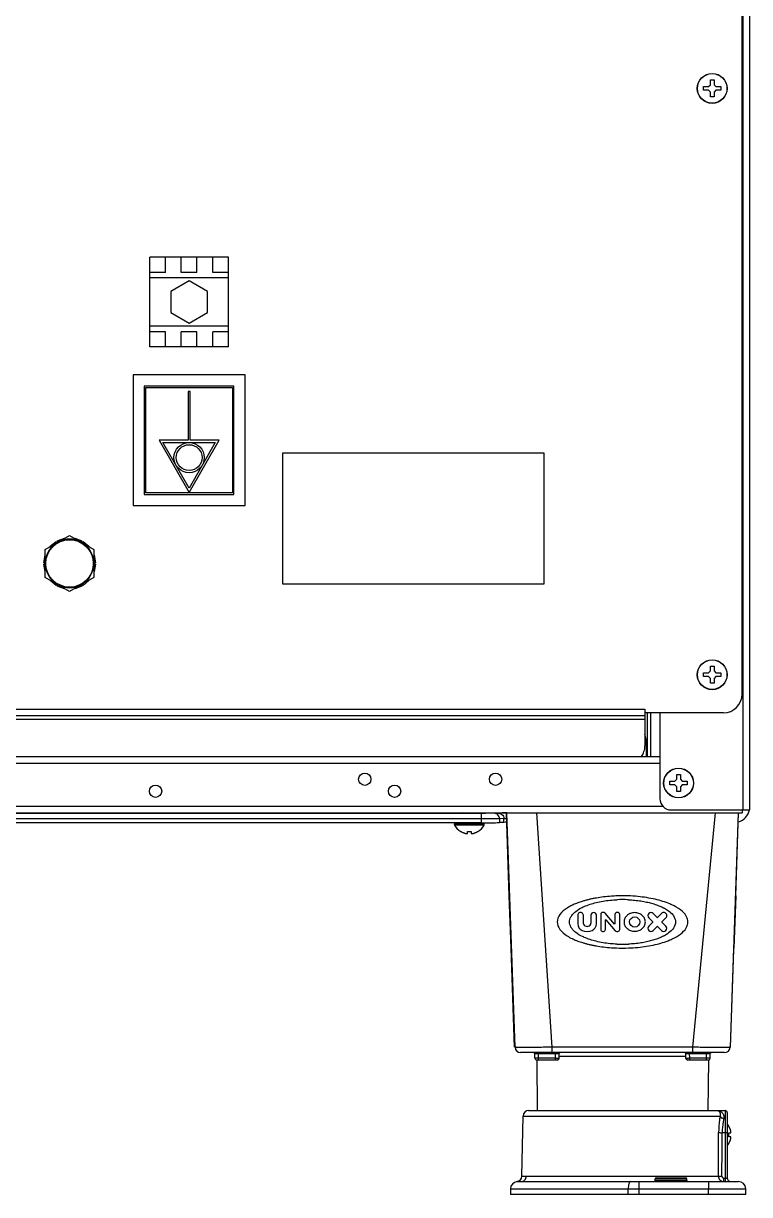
# Model space of a CAD drawing. Header units: millimetres. Extents: x -1319 to 3519, y -1539 to 2345.
# Drawn here: x 3286.6 to 3480.9, y -262.3 to 51.3 of the extents above; entities that cross this region are included whole.
import ezdxf

# ---------------------------------------------------------------- set-up
doc = ezdxf.new("R2010")
doc.units = ezdxf.units.MM
doc.header["$LTSCALE"] = 65.395
doc.layers.get('0').update_dxf_attribs({"linetype": 'CONTINUOUS'})

msp = doc.modelspace()

# ---------------------------------------------------------------- linework, layer by layer
at = {"linetype": 'Continuous'}
for p, q in [((3479.13, 960.17), (3479.13, -159.33)), ((3480.93, 950.91), (3480.93, -159.33)), ((3478.93, -128.33), (3478.93, 61.17)), ((3469.93, 34.37), (3470.43, 34.87)), ((3470.43, 36.17), (3471.43, 36.17)), ((3470.43, 34.87), (3470.43, 36.17)), ((3471.43, 36.17), (3471.43, 34.87)), ((3471.43, 34.87), (3471.93, 34.37)), ((3468.63, 34.37), (3469.93, 34.37)), ((3468.63, 33.37), (3468.63, 34.37)), ((3469.93, 33.37), (3468.63, 33.37)), ((3470.43, 32.87), (3469.93, 33.37)), ((3470.43, 31.57), (3470.43, 32.87)), ((3471.43, 31.57), (3470.43, 31.57)), ((3471.93, 33.37), (3471.43, 32.87)), ((3471.43, 32.87), (3471.43, 31.57)), ((3471.93, 34.37), (3473.23, 34.37)), ((3473.23, 33.37), (3471.93, 33.37)), ((3473.23, 34.37), (3473.23, 33.37)), ((3341.43, -11.33), (3320.43, -11.33)), ((3320.43, -35.33), (3320.43, -11.33)), ((3324.63, -15.38), (3324.63, -11.33)), ((3328.83, -15.38), (3328.83, -11.33)), ((3333.03, -15.38), (3333.03, -11.33)), ((3337.23, -15.38), (3337.23, -11.33)), ((3341.43, -35.33), (3341.43, -11.33)), ((3324.63, -15.38), (3320.43, -15.38)), ((3333.03, -15.38), (3328.83, -15.38)), ((3341.43, -15.38), (3337.23, -15.38)), ((3341.43, -16.83), (3320.43, -16.83)), ((3330.93, -17.68), (3326.03, -20.51)), ((3335.82, -20.51), (3330.93, -17.68)), ((3326.03, -20.51), (3326.03, -26.16)), ((3335.82, -26.16), (3335.82, -20.51)), ((3326.03, -26.16), (3330.93, -28.98)), ((3330.93, -28.98), (3335.82, -26.16)), ((3341.43, -29.83), (3320.43, -29.83)), ((3324.63, -31.28), (3320.43, -31.28)), ((3324.63, -35.33), (3324.63, -31.28)), ((3333.03, -31.28), (3328.83, -31.28)), ((3328.83, -35.33), (3328.83, -31.28)), ((3333.03, -35.33), (3333.03, -31.28)), ((3341.43, -31.28), (3337.23, -31.28)), ((3337.23, -35.33), (3337.23, -31.28)), ((3341.43, -35.33), (3320.43, -35.33)), ((3345.93, -42.83), (3315.93, -42.83)), ((3315.93, -42.83), (3315.93, -77.83)), ((3345.93, -77.83), (3345.93, -42.83)), ((3342.93, -45.83), (3318.93, -45.83)), ((3318.93, -45.83), (3318.93, -74.83)), ((3319.33, -46.23), (3342.53, -46.23)), ((3319.33, -74.43), (3319.33, -46.23)), ((3342.53, -46.23), (3342.53, -74.43)), ((3342.93, -74.83), (3342.93, -45.83)), ((3331.23, -47.33), (3330.63, -47.33)), ((3330.63, -47.33), (3330.63, -60.33)), ((3331.23, -60.33), (3331.23, -47.33)), ((3330.63, -60.33), (3322.88, -60.33)), ((3322.88, -60.33), (3330.93, -74.33)), ((3323.91, -60.93), (3337.94, -60.93)), ((3330.93, -73.13), (3323.91, -60.93)), ((3330.93, -74.33), (3338.98, -60.33)), ((3337.94, -60.93), (3330.93, -73.13)), ((3338.98, -60.33), (3331.23, -60.33)), ((3425.93, -63.83), (3355.93, -63.83)), ((3355.93, -63.83), (3355.93, -98.83)), ((3425.93, -98.83), (3425.93, -63.83)), ((3318.93, -74.83), (3342.93, -74.83)), ((3342.53, -74.43), (3319.33, -74.43)), ((3315.93, -77.83), (3345.93, -77.83)), ((3292.43, -89.58), (3298.93, -85.83)), ((3293.74, -88.74), (3295.31, -87.42)), ((3295.54, -87.77), (3295.53, -87.75)), ((3295.54, -87.78), (3295.54, -87.77)), ((3295.62, -87.24), (3297.55, -86.54)), ((3295.81, -87.63), (3295.81, -87.62)), ((3298.93, -85.83), (3305.43, -89.58)), ((3300.31, -86.54), (3302.23, -87.24)), ((3302.04, -87.63), (3302.05, -87.62)), ((3302.31, -87.77), (3302.33, -87.75)), ((3302.31, -87.78), (3302.31, -87.77)), ((3302.55, -87.42), (3304.12, -88.74)), ((3292.43, -97.08), (3292.43, -89.58)), ((3305.43, -89.58), (3305.43, -97.08)), ((3292, -93.15), (3292.36, -91.13)), ((3292.36, -95.53), (3292, -93.51)), ((3305.5, -91.13), (3305.85, -93.15)), ((3305.85, -93.51), (3305.5, -95.53)), ((3298.93, -100.84), (3292.43, -97.08)), ((3305.43, -97.08), (3298.93, -100.84)), ((3295.31, -99.24), (3293.74, -97.92)), ((3295.54, -98.89), (3295.53, -98.91)), ((3295.54, -98.88), (3295.54, -98.89)), ((3297.55, -100.12), (3295.62, -99.42)), ((3295.81, -99.04), (3295.81, -99.04)), ((3302.23, -99.42), (3300.31, -100.12)), ((3302.04, -99.04), (3302.05, -99.04)), ((3302.31, -98.88), (3302.31, -98.89)), ((3302.31, -98.89), (3302.33, -98.91)), ((3304.12, -97.92), (3302.55, -99.24)), ((3355.93, -98.83), (3425.93, -98.83)), ((3469.93, -122.63), (3470.43, -122.13)), ((3470.43, -120.83), (3471.43, -120.83)), ((3470.43, -122.13), (3470.43, -120.83)), ((3471.43, -120.83), (3471.43, -122.13)), ((3471.43, -122.13), (3471.93, -122.63)), ((3468.63, -122.63), (3469.93, -122.63)), ((3468.63, -123.63), (3468.63, -122.63)), ((3469.93, -123.63), (3468.63, -123.63)), ((3470.43, -124.13), (3469.93, -123.63)), ((3470.43, -125.43), (3470.43, -124.13)), ((3471.43, -125.43), (3470.43, -125.43)), ((3471.93, -123.63), (3471.43, -124.13)), ((3471.43, -124.13), (3471.43, -125.43)), ((3471.93, -122.63), (3473.23, -122.63)), ((3473.23, -123.63), (3471.93, -123.63)), ((3473.23, -122.63), (3473.23, -123.63)), ((2648.93, -132.33), (3452.93, -132.33)), ((3452.93, -134.13), (2648.93, -134.13)), ((3452.93, -132.33), (3452.93, -142.13)), ((3473.93, -133.33), (3452.93, -133.33)), ((3453.6, -145.13), (3453.6, -133.33)), ((3454.46, -145.13), (3454.46, -133.33)), ((3456.93, -133.33), (3456.93, -156.33)), ((3452.93, -135.13), (2648.93, -135.13)), ((3453.38, -140.8), (3452.93, -139.12)), ((3452.93, -140.8), (3453.38, -140.8)), ((3453.38, -145.13), (3453.38, -140.8)), ((3456.93, -145.13), (2644.93, -145.13)), ((3456.93, -146.93), (2644.93, -146.93)), ((3461.43, -149.83), (3462.43, -149.83)), ((3461.43, -151.13), (3461.43, -149.83)), ((3462.43, -149.83), (3462.43, -151.13)), ((3459.63, -151.63), (3460.93, -151.63)), ((3459.63, -152.63), (3459.63, -151.63)), ((3460.93, -152.63), (3459.63, -152.63)), ((3460.93, -151.63), (3461.43, -151.13)), ((3461.43, -153.13), (3460.93, -152.63)), ((3461.43, -154.43), (3461.43, -153.13)), ((3462.43, -151.13), (3462.93, -151.63)), ((3462.93, -152.63), (3462.43, -153.13)), ((3462.43, -153.13), (3462.43, -154.43)), ((3462.93, -151.63), (3464.23, -151.63)), ((3464.23, -152.63), (3462.93, -152.63)), ((3464.23, -151.63), (3464.23, -152.63)), ((3462.43, -154.43), (3461.43, -154.43)), ((2644.16, -158.33), (3457.69, -158.33)), ((3459.93, -159.33), (3480.93, -159.33)), ((3478.93, -159.33), (3478.93, -160.13)), ((2622.93, -160.13), (3478.93, -160.13)), ((3409.09, -162.76), (3092.3, -162.76)), ((3409.09, -161.75), (3092.78, -161.75)), ((3409.09, -160.25), (3092.93, -160.25)), ((3409.93, -163.03), (3401.93, -163.03)), ((3401.93, -163.23), (3401.93, -163.03)), ((3404.15, -160.22), (3404, -160.13)), ((3407.71, -160.22), (3407.85, -160.13)), ((3409.09, -160.25), (3409.09, -162.76)), ((3409.93, -163.23), (3409.93, -163.03)), ((3413.53, -160.17), (3412.53, -160.22)), ((3415.2, -161.66), (3414.01, -161.72)), ((3414.01, -161.72), (3414.01, -162.73)), ((3415.2, -162.67), (3414.01, -162.73)), ((3415.2, -161.66), (3416.01, -161.66)), ((3415.2, -162.67), (3415.2, -161.66)), ((3415.93, -160.15), (3415.82, -160.15)), ((3416.63, -182.33), (3415.86, -160.13)), ((3418.15, -222.88), (3415.96, -160.13)), ((3428.11, -222.89), (3423.98, -160.13)), ((3465.78, -222.89), (3471.84, -160.13)), ((3477.9, -160.13), (3475.71, -222.88)), ((3477.22, -182.33), (3478, -160.13)), ((3409.93, -163.23), (3401.93, -163.23)), ((3409.87, -163.43), (3401.98, -163.43)), ((3403.63, -165.11), (3403.63, -165.08)), ((3405.43, -165.63), (3405.43, -165.08)), ((3406.43, -165.08), (3406.43, -165.63)), ((3408.23, -165.08), (3408.23, -165.11)), ((3416.73, -182.33), (3416.63, -182.33)), ((3417.12, -196.33), (3416.63, -182.33)), ((3477.22, -182.33), (3476.74, -196.33)), ((3477.22, -182.33), (3477.12, -182.33)), ((3434.96, -187.53), (3434.96, -189.84)), ((3436.44, -189.66), (3436.44, -187.53)), ((3438.47, -187.53), (3438.47, -189.66)), ((3439.95, -189.84), (3439.95, -187.53)), ((3441.09, -187.3), (3441.09, -191.36)), ((3441.89, -186.79), (3441.6, -186.79)), ((3444.82, -189.9), (3442.27, -186.97)), ((3444.9, -187.3), (3444.9, -189.87)), ((3445.66, -186.79), (3445.4, -186.79)), ((3446.17, -191.36), (3446.17, -187.3)), ((3456.2, -188.1), (3455.14, -187.04)), ((3457.33, -187.04), (3456.26, -188.1)), ((3416.98, -189.33), (3416.88, -189.33)), ((3442.36, -191.36), (3442.36, -188.79)), ((3442.43, -188.76), (3444.98, -191.69)), ((3453.94, -188.24), (3455.01, -189.3)), ((3455.01, -189.36), (3453.94, -190.42)), ((3455.14, -191.62), (3456.2, -190.56)), ((3456.26, -190.56), (3457.33, -191.62)), ((3457.46, -189.3), (3458.52, -188.24)), ((3458.52, -190.42), (3457.46, -189.36)), ((3476.88, -189.33), (3476.98, -189.33)), ((3441.6, -191.87), (3441.85, -191.87)), ((3445.37, -191.87), (3445.66, -191.87)), ((3417.12, -196.33), (3417.22, -196.33)), ((3418.05, -222.89), (3417.12, -196.33)), ((3475.81, -222.89), (3476.74, -196.33)), ((3476.64, -196.33), (3476.74, -196.33)), ((3474.21, -224.33), (3419.65, -224.33)), ((3423.45, -225.84), (3423.43, -224.58)), ((3424.43, -224.58), (3424.43, -224.33)), ((3424.43, -224.58), (3429, -224.58)), ((3424.45, -225.84), (3424.43, -224.58)), ((3428.11, -224.33), (3428.11, -222.88)), ((3465.78, -222.89), (3428.11, -222.89)), ((3428.95, -225.84), (3429, -224.58)), ((3429, -224.58), (3429, -224.33)), ((3429.95, -225.85), (3430, -224.57)), ((3463.88, -225.32), (3429.97, -225.32)), ((3463.91, -225.85), (3463.85, -224.57)), ((3464.85, -224.58), (3464.85, -224.33)), ((3464.85, -224.58), (3469.42, -224.58)), ((3464.91, -225.84), (3464.85, -224.58)), ((3465.78, -224.33), (3465.78, -222.88)), ((3469.4, -225.84), (3469.42, -224.58)), ((3469.42, -224.58), (3469.42, -224.33)), ((3470.4, -225.84), (3470.42, -224.58)), ((3429.45, -226.33), (3423.95, -226.33)), ((3423.95, -226.33), (3424.06, -239.83)), ((3423.95, -226.33), (3424.06, -239.83)), ((3428.95, -225.84), (3424.45, -225.84)), ((3424.45, -226.33), (3424.45, -225.84)), ((3428.95, -226.33), (3428.95, -225.84)), ((3469.9, -226.33), (3464.41, -226.33)), ((3469.4, -225.84), (3464.91, -225.84)), ((3464.91, -226.33), (3464.91, -225.84)), ((3469.4, -226.33), (3469.4, -225.84)), ((3469.91, -226.33), (3469.79, -239.83)), ((3420.01, -257.38), (3420.29, -241.3)), ((3420.29, -241.3), (3473.02, -241.3)), ((3421.79, -239.83), (3474.43, -239.83)), ((3474.43, -239.83), (3474.43, -258.83)), ((3474.93, -240.33), (3474.93, -257.83)), ((3475.37, -244.03), (3475.41, -244.03)), ((3474.43, -245.76), (3473.61, -245.76)), ((3475.37, -245.83), (3475.92, -245.83)), ((3475.92, -246.83), (3475.37, -246.83)), ((3475.41, -248.63), (3475.37, -248.63)), ((3419.77, -258.83), (3477.9, -258.83)), ((3421.2, -257.36), (3472.57, -257.36)), ((3451.27, -258.83), (3451.27, -262.33)), ((3455.68, -258.13), (3464.18, -258.13)), ((3455.68, -258.53), (3455.68, -258.13)), ((3455.68, -258.53), (3464.18, -258.53)), ((3455.98, -257.83), (3463.88, -257.83)), ((3464.18, -258.53), (3464.18, -258.13)), ((3469.9, -258.83), (3469.9, -260.83)), ((3474.03, -257.92), (3474.43, -257.92)), ((3474.03, -258.83), (3474.03, -257.92)), ((3416.93, -260.83), (3469.9, -260.83)), ((3416.93, -260.83), (3416.93, -262.33)), ((3479.93, -262.33), (3416.93, -262.33)), ((3448.46, -262.33), (3448.46, -260.83)), ((3469.9, -260.83), (3479.9, -260.8)), ((3469.93, -262.33), (3469.9, -260.83)), ((3479.93, -262.33), (3479.9, -260.8))]:
    msp.add_line(p, q, dxfattribs=at)
for points in [[(3430, -224.57), (3430.01, -224.51), (3430.06, -224.42), (3430.15, -224.35), (3430.25, -224.33)], [(3463.6, -224.33), (3463.71, -224.35), (3463.79, -224.42), (3463.84, -224.51), (3463.85, -224.57)]]:
    msp.add_lwpolyline(points, dxfattribs=at)
for centre, radius in [((3470.93, 33.87), 4), ((3470.93, 33.87), 3.95), ((3330.93, -64.99), 4.05), ((3330.93, -64.99), 3.45), ((3298.93, -93.33), 6.35), ((3470.93, -123.13), 4), ((3470.93, -123.13), 3.95), ((3377.93, -151.13), 1.65), ((3412.93, -151.13), 1.65), ((3461.93, -152.13), 4), ((3461.93, -152.13), 3.95), ((3321.93, -154.33), 1.65), ((3385.93, -154.33), 1.65), ((3450.18, -189.33), 1.37)]:
    msp.add_circle(centre, radius, dxfattribs=at)
for centre, radius, start, end in [((3298.93, -93.33), 6.51, 62.3676, 117.6324), ((3309.49, -83.79), 12.26, 192.9691, 193.3029), ((3289.42, -84.05), 11.17, 346.713, 347.0794), ((3296.84, -85.64), 3.75, 343.5596, 345.0924), ((3298.93, -93.33), 6.51, 122.3676, 177.6324), ((3286.13, -96.92), 11.17, 46.713, 47.0794), ((3291.22, -91.29), 3.75, 43.5596, 45.0924), ((3298.93, -93.33), 6.51, 2.3676, 57.6324), ((3312.47, -97.71), 12.26, 132.9691, 133.3029), ((3295.95, -79.41), 12.26, 252.9691, 253.3029), ((3298.93, -93.33), 6.51, 182.3676, 237.6324), ((3298.93, -93.33), 6.51, 302.3676, 357.6324), ((3302.22, -80.46), 11.17, 286.713, 287.0794), ((3304.55, -87.68), 3.75, 283.5596, 285.0924), ((3293.31, -98.98), 3.75, 103.5596, 105.0924), ((3295.64, -106.2), 11.17, 106.713, 107.0794), ((3301.91, -107.25), 12.26, 72.9691, 73.3029), ((3285.38, -88.95), 12.26, 312.9691, 313.3029), ((3298.93, -93.33), 6.51, 242.3676, 297.6324), ((3301.01, -101.02), 3.75, 163.5596, 165.0924), ((3308.43, -102.62), 11.17, 166.713, 167.0794), ((3288.36, -102.87), 12.26, 12.9691, 13.3029), ((3306.63, -95.37), 3.75, 223.5596, 225.0924), ((3311.72, -89.74), 11.17, 226.713, 227.0794), ((3473.93, -128.33), 5, 270, 360), ((3447.93, -142.13), 5, 323.0914, 360), ((3459.93, -156.33), 3, 180, 270), ((3402.33, -163.03), 0.4, 137.3833, 180), ((3409.53, -163.03), 0.4, 0, 42.8119), ((3418.4, -466.41), 306.28, 90.4836, 90.9111), ((3402.33, -163.23), 0.4, 180, 210.3012), ((3406.13, -161.01), 4.8, 210.3012, 238.6273), ((3406.13, -161.01), 4.8, 210.3012, 238.6273), ((3406.11, -161.02), 4.75, 238.4659, 241.0313), ((3406.11, -161.03), 4.75, 241.0316, 241.9926), ((3406.11, -161.03), 4.75, 241.9926, 243.3187), ((3406.11, -161.03), 4.74, 243.3188, 244.4598), ((3406.11, -161.04), 4.74, 244.4598, 245.4278), ((3406.11, -161.04), 4.73, 245.4278, 246.6825), ((3406.1, -161.05), 4.73, 246.6826, 247.4526), ((3406.1, -161.05), 4.72, 247.4524, 248.9975), ((3406.1, -161.06), 4.72, 248.9977, 249.4819), ((3406.09, -161.07), 4.7, 249.4813, 251.5344), ((3406.09, -161.09), 4.68, 251.535, 252.6227), ((3406.08, -161.1), 4.67, 252.6228, 253.6051), ((3406.07, -161.13), 4.64, 253.6036, 255.6824), ((3405.18, -163.64), 2.01, 262.7259, 264.7415), ((3405.18, -163.66), 1.98, 264.7442, 265.3991), ((3405.18, -163.67), 1.97, 265.3984, 266.7833), ((3405.18, -163.68), 1.96, 266.7841, 267.6235), ((3405.18, -163.69), 1.96, 267.6234, 268.8455), ((3405.18, -163.69), 1.95, 268.8459, 270.9258), ((3405.18, -163.69), 1.95, 270.9261, 271.9964), ((3405.18, -163.68), 1.96, 271.9964, 273.0228), ((3405.18, -163.67), 1.97, 273.0233, 274.286), ((3405.18, -163.66), 1.98, 274.2856, 275.1372), ((3405.17, -163.64), 2.01, 275.1401, 277.2744), ((3405.93, -161.31), 3.8, 262.4351, 277.5649), ((3406.68, -163.64), 2.01, 262.7256, 264.8598), ((3406.68, -163.66), 1.98, 264.8627, 265.7144), ((3406.68, -163.67), 1.97, 265.714, 266.9766), ((3406.68, -163.68), 1.96, 266.9771, 268.0037), ((3406.68, -163.69), 1.95, 268.0037, 269.0738), ((3406.68, -163.69), 1.95, 269.0741, 270.1995), ((3406.68, -163.69), 1.95, 270.1995, 271.1541), ((3406.68, -163.69), 1.95, 271.1545, 272.3767), ((3406.68, -163.68), 1.96, 272.3765, 273.2159), ((3406.68, -163.67), 1.97, 273.2167, 274.6016), ((3406.68, -163.66), 1.98, 274.6009, 275.2558), ((3406.67, -163.64), 2.01, 275.2585, 277.2741), ((3405.78, -161.13), 4.64, 284.3176, 286.3964), ((3405.77, -161.1), 4.67, 286.3949, 287.3772), ((3405.77, -161.09), 4.68, 287.3773, 288.465), ((3405.76, -161.07), 4.7, 288.4656, 290.5187), ((3405.76, -161.06), 4.72, 290.5181, 291.0023), ((3405.75, -161.05), 4.72, 291.0025, 292.5476), ((3405.75, -161.05), 4.73, 292.5474, 293.3174), ((3405.75, -161.04), 4.73, 293.3175, 294.5722), ((3405.75, -161.04), 4.74, 294.5722, 295.5402), ((3405.75, -161.03), 4.74, 295.5402, 296.6812), ((3405.74, -161.03), 4.75, 296.6813, 298.0074), ((3405.74, -161.03), 4.75, 298.0074, 298.9684), ((3405.74, -161.02), 4.75, 298.9687, 301.5341), ((3405.73, -161.01), 4.8, 301.3727, 329.6988), ((3405.73, -161.01), 4.8, 301.3727, 329.6988), ((3409.53, -163.23), 0.4, 329.6988, 360), ((3446.93, -216.93), 33.58, 87.5041, 92.4884), ((3446.93, -226.11), 43.78, 88.1051, 91.9045), ((3435.7, -187.53), 0.74, 0, 180.0001), ((3439.21, -187.53), 0.74, 0, 180), ((3441.6, -187.3), 0.508, 90, 180), ((3441.89, -187.3), 0.508, 41, 90), ((3445.4, -187.3), 0.508, 90, 180), ((3445.66, -187.3), 0.508, 0, 90), ((3454.54, -187.64), 0.846, 45, 225), ((3456.23, -188.07), 0.0423, 225, 315), ((3457.93, -187.64), 0.846, 315, 135.0003), ((3436.86, -189.84), 1.9, 180, 246.4218), ((3437.28, -189.66), 0.846, 180, 262.3377), ((3437.45, -188.4), 2.11, 262.3377, 277.6624), ((3437.62, -189.66), 0.846, 277.6627, 360), ((3438.05, -189.84), 1.9, 293.5782, 360), ((3442.4, -188.79), 0.0423, 41, 180), ((3444.86, -189.87), 0.0423, 220.9989, 360), ((3454.54, -191.02), 0.846, 135, 315), ((3454.98, -189.33), 0.0423, 315, 44.9987), ((3456.23, -190.59), 0.0423, 45, 135), ((3457.93, -191.02), 0.846, 225.0006, 45), ((3457.49, -189.33), 0.0423, 135, 224.9987), ((3437.45, -188.48), 3.38, 246.4218, 293.5782), ((3441.6, -191.36), 0.508, 180.0003, 270), ((3441.85, -191.36), 0.508, 270, 360), ((3445.37, -191.36), 0.508, 221, 270), ((3445.66, -191.36), 0.508, 270, 0.0001), ((3446.93, -152.57), 43.76, 267.9356, 272.0555), ((3446.93, -161.75), 33.57, 267.3327, 272.6739), ((3419.65, -222.83), 1.5, 182, 269.9994), ((3422.94, -225.33), 1, 62.1385, 90), ((3423.18, -224.58), 0.25, 1.0003, 90.0181), ((3470.67, -224.58), 0.25, 89.9879, 178.9997), ((3470.92, -225.33), 1, 90, 117.8615), ((3474.21, -222.83), 1.5, 270.0006, 358), ((3423.95, -225.83), 0.5, 181, 269.998), ((3429.45, -225.83), 0.5, 270, 357.587), ((3464.41, -225.83), 0.5, 182.4136, 270), ((3469.9, -225.83), 0.5, 270.0028, 359), ((3421.79, -241.33), 1.5, 90, 179), ((3474.43, -240.33), 0.5, 0, 90), ((3471.31, -246.53), 4.8, 31.3727, 40.7914), ((3471.31, -246.53), 4.8, 31.3727, 40.5754), ((3471.32, -246.52), 4.75, 28.9687, 31.5341), ((3471.32, -246.52), 4.75, 28.0074, 28.9684), ((3471.33, -246.51), 4.75, 26.6813, 28.0074), ((3471.33, -246.51), 4.74, 25.5402, 26.6812), ((3471.33, -246.51), 4.74, 24.5722, 25.5402), ((3471.34, -246.51), 4.73, 23.3175, 24.5722), ((-239.14, -225.16), 3711.85, 359.50304, 359.68306), ((-119.66, -222.88), 3593.34, 359.44917, 359.63514), ((3471.61, -246.33), 3.8, 352.4351, 7.5649), ((3471.34, -246.51), 4.73, 22.5474, 23.3174), ((3471.35, -246.5), 4.72, 21.0025, 22.5476), ((3471.36, -246.5), 4.72, 20.5181, 21.0023), ((3471.37, -246.5), 4.7, 18.4656, 20.5187), ((3471.37, -246.16), 4.7, 339.4813, 341.5344), ((3471.38, -246.49), 4.68, 17.3773, 18.465), ((3471.38, -246.17), 4.68, 341.535, 342.6227), ((3471.4, -246.49), 4.67, 16.3949, 17.3772), ((3471.4, -246.18), 4.67, 342.6228, 343.6051), ((3471.43, -246.48), 4.64, 14.3176, 16.3964), ((3471.43, -246.18), 4.64, 343.6036, 345.6824), ((3473.93, -245.58), 2.01, 5.2585, 7.2741), ((3473.93, -245.58), 2.01, 352.7256, 354.8598), ((3473.93, -247.08), 2.01, 5.1401, 7.2744), ((3473.93, -247.08), 2.01, 352.7259, 354.7415), ((3473.95, -245.58), 1.98, 4.6009, 5.2558), ((3473.97, -245.58), 1.97, 3.2167, 4.6016), ((3473.97, -245.58), 1.97, 355.714, 356.9766), ((3473.96, -245.58), 1.98, 354.8627, 355.7144), ((3473.96, -247.08), 1.98, 4.2856, 5.1372), ((3473.97, -247.08), 1.97, 3.0233, 4.286), ((3473.97, -247.08), 1.97, 355.3984, 356.7833), ((3473.95, -247.08), 1.98, 354.7442, 355.3991), ((3473.98, -245.58), 1.96, 2.3765, 3.2159), ((3473.98, -245.58), 1.95, 1.1545, 2.3767), ((3473.99, -245.58), 1.95, 0.1995, 1.1541), ((3473.99, -245.58), 1.95, 359.0741, 0.1995), ((3473.99, -245.58), 1.95, 358.0037, 359.0738), ((3473.98, -245.58), 1.96, 356.9771, 358.0037), ((3473.98, -247.08), 1.96, 1.9964, 3.0228), ((3473.99, -247.08), 1.95, 0.9261, 1.9964), ((3473.99, -247.08), 1.95, 358.8459, 0.9258), ((3473.98, -247.08), 1.96, 357.6234, 358.8455), ((3473.98, -247.08), 1.96, 356.7841, 357.6235), ((3471.31, -246.13), 4.8, 319.2086, 328.6273), ((3471.31, -246.13), 4.8, 319.4246, 328.6273), ((3471.32, -246.14), 4.75, 328.4659, 331.0313), ((3471.32, -246.15), 4.75, 331.0316, 331.9926), ((3471.33, -246.15), 4.75, 331.9926, 333.3187), ((3471.33, -246.15), 4.74, 333.3188, 334.4598), ((3471.33, -246.15), 4.74, 334.4598, 335.4278), ((3471.34, -246.15), 4.73, 335.4278, 336.6825), ((3471.34, -246.15), 4.73, 336.6826, 337.4526), ((3471.35, -246.16), 4.72, 337.4524, 338.9975), ((3471.36, -246.16), 4.72, 338.9977, 339.4819), ((3418.93, -260.83), 2, 96.783, 180), ((3418.51, -257.36), 1.5, 276.7829, 359), ((3455.38, -258.53), 0.3, 270, 360), ((3455.98, -258.13), 0.3, 90, 180), ((3463.88, -258.13), 0.3, 0, 90), ((3464.48, -258.53), 0.3, 180, 270), ((3475.93, -257.83), 1, 180, 270), ((3477.9, -260.83), 2, 1, 90)]:
    msp.add_arc(centre, radius, start, end, dxfattribs=at)
for centre, major_axis, ratio, start_param, end_param in [((3476.93, -158.63), (-2.83, 2.83), 0.999924, 8.894477, 10.03774), ((3409.09, -162.72), (5, 0), 0.008727, -1.570796, -0.174533), ((3420.12, -162.67), (5, 0), 0.008727, 8.823513, 9.250245)]:
    msp.add_ellipse(centre, major_axis=major_axis, ratio=ratio, start_param=start_param, end_param=end_param, dxfattribs=at)
for points, knots in [([(3295.53, -87.75), (3295.51, -87.72), (3295.43, -87.61), (3295.36, -87.51), (3295.31, -87.42)], [0, 0, 0, 0, 0.258777, 1, 1, 1, 1]), ([(3295.81, -87.62), (3295.79, -87.59), (3295.73, -87.46), (3295.67, -87.34), (3295.62, -87.24)], [0, 0, 0, 0, 0.259955, 1, 1, 1, 1]), ([(3295.94, -87.56), (3295.92, -87.53), (3295.88, -87.4), (3295.83, -87.28), (3295.78, -87.19)], [0, 0, 0, 0, 0.242743, 1, 1, 1, 1]), ([(3302.05, -87.62), (3302.06, -87.59), (3302.13, -87.46), (3302.19, -87.34), (3302.23, -87.24)], [0, 0, 0, 0, 0.259439, 1, 1, 1, 1]), ([(3302.33, -87.75), (3302.35, -87.72), (3302.42, -87.61), (3302.49, -87.51), (3302.55, -87.42)], [0, 0, 0, 0, 0.259383, 1, 1, 1, 1]), ([(3302.43, -87.85), (3302.45, -87.83), (3302.54, -87.72), (3302.62, -87.62), (3302.68, -87.53)], [0, 0, 0, 0, 0.242743, 1, 1, 1, 1]), ([(3292.43, -93.18), (3292.39, -93.17), (3292.25, -93.17), (3292.11, -93.16), (3292, -93.15)], [0, 0, 0, 0, 0.260089, 1, 1, 1, 1]), ([(3292.43, -93.48), (3292.39, -93.49), (3292.25, -93.5), (3292.11, -93.51), (3292, -93.51)], [0, 0, 0, 0, 0.259593, 1, 1, 1, 1]), ([(3292.43, -93.04), (3292.4, -93.03), (3292.27, -93.01), (3292.13, -92.99), (3292.03, -92.98)], [0, 0, 0, 0, 0.242743, 1, 1, 1, 1]), ([(3305.42, -93.63), (3305.46, -93.63), (3305.59, -93.65), (3305.72, -93.67), (3305.82, -93.68)], [0, 0, 0, 0, 0.242743, 1, 1, 1, 1]), ([(3305.43, -93.18), (3305.46, -93.17), (3305.61, -93.17), (3305.75, -93.16), (3305.85, -93.15)], [0, 0, 0, 0, 0.259593, 1, 1, 1, 1]), ([(3305.43, -93.48), (3305.46, -93.49), (3305.61, -93.5), (3305.75, -93.51), (3305.85, -93.51)], [0, 0, 0, 0, 0.260088, 1, 1, 1, 1]), ([(3295.42, -98.81), (3295.4, -98.83), (3295.32, -98.94), (3295.24, -99.04), (3295.18, -99.13)], [0, 0, 0, 0, 0.242743, 1, 1, 1, 1]), ([(3295.53, -98.91), (3295.51, -98.94), (3295.43, -99.05), (3295.36, -99.16), (3295.31, -99.24)], [0, 0, 0, 0, 0.259378, 1, 1, 1, 1]), ([(3295.81, -99.04), (3295.79, -99.07), (3295.73, -99.2), (3295.67, -99.33), (3295.62, -99.42)], [0, 0, 0, 0, 0.259439, 1, 1, 1, 1]), ([(3301.92, -99.1), (3301.93, -99.13), (3301.98, -99.26), (3302.03, -99.38), (3302.07, -99.48)], [0, 0, 0, 0, 0.242743, 1, 1, 1, 1]), ([(3302.05, -99.04), (3302.06, -99.07), (3302.13, -99.2), (3302.19, -99.33), (3302.23, -99.42)], [0, 0, 0, 0, 0.259955, 1, 1, 1, 1]), ([(3302.33, -98.91), (3302.35, -98.94), (3302.42, -99.05), (3302.49, -99.16), (3302.55, -99.24)], [0, 0, 0, 0, 0.258782, 1, 1, 1, 1]), ([(3412.53, -160.22), (3412.14, -160.24), (3410.99, -160.24), (3409.84, -160.25), (3409.09, -160.25)], [0, 0, 0, 0, 0.347358, 1, 1, 1, 1]), ([(3414.01, -161.72), (3413.44, -161.74), (3411.8, -161.74), (3410.16, -161.75), (3409.09, -161.75)], [0, 0, 0, 0, 0.347324, 1, 1, 1, 1]), ([(3414.01, -161.72), (3414.01, -161.34), (3413.7, -160.55), (3412.91, -160.22), (3412.53, -160.22)], [0, 0, 0, 0, 0.502696, 1, 1, 1, 1]), ([(3413.53, -160.17), (3413.92, -160.17), (3414.76, -160.42), (3415.2, -161.24), (3415.2, -161.66)], [0, 0, 0, 0, 0.484599, 1, 1, 1, 1]), ([(3433.7, -184.75), (3433.62, -184.78), (3433.08, -185.04), (3431.78, -185.75), (3430.1, -187.06), (3429.43, -188.63), (3429.43, -189.33)], [0, 0, 0, 0, 0.04125, 0.275012, 0.678544, 1, 1, 1, 1]), ([(3436.14, -183.82), (3435.74, -183.94), (3434.92, -184.22), (3434.11, -184.56), (3433.7, -184.75)], [0, 0, 0, 0, 0.48085, 1, 1, 1, 1]), ([(3445.48, -182.35), (3444.98, -182.37), (3443.77, -182.43), (3441.92, -182.61), (3440.26, -182.85), (3439.04, -183.08), (3438.18, -183.26), (3437.36, -183.47), (3436.68, -183.65), (3436.27, -183.78), (3436.14, -183.82)], [0, 0, 0, 0, 0.157659, 0.382572, 0.58963, 0.685921, 0.777243, 0.866283, 0.955457, 1, 1, 1, 1]), ([(3436.15, -185.44), (3436.32, -185.36), (3437.5, -184.81), (3439.97, -184.03), (3442.95, -183.54), (3444.84, -183.41), (3445.47, -183.38)], [0, 0, 0, 0, 0.057408, 0.407118, 0.80488, 1, 1, 1, 1]), ([(3457.72, -183.82), (3457.04, -183.61), (3454.84, -183.02), (3451.72, -182.54), (3449.27, -182.38), (3448.38, -182.35)], [0, 0, 0, 0, 0.222615, 0.719095, 1, 1, 1, 1]), ([(3448.39, -183.38), (3448.7, -183.39), (3449.58, -183.44), (3450.99, -183.58), (3452.33, -183.79), (3453.32, -183.99), (3454.01, -184.15), (3454.68, -184.32), (3455.56, -184.58), (3456.57, -184.93), (3457.35, -185.27), (3457.7, -185.44)], [0, 0, 0, 0, 0.096488, 0.276509, 0.442355, 0.519536, 0.592779, 0.664239, 0.735865, 0.878106, 1, 1, 1, 1]), ([(3460.15, -184.74), (3459.97, -184.66), (3459.17, -184.31), (3458.36, -184.02), (3457.72, -183.82)], [0, 0, 0, 0, 0.227638, 1, 1, 1, 1]), ([(3464.43, -189.33), (3464.43, -189.07), (3464.35, -188.51), (3463.8, -187.29), (3462.38, -185.91), (3460.94, -185.11), (3460.15, -184.74)], [0, 0, 0, 0, 0.1198, 0.254861, 0.60223, 1, 1, 1, 1]), ([(3432.75, -189.33), (3432.75, -189.11), (3432.81, -188.63), (3433.12, -187.89), (3433.47, -187.43), (3433.68, -187.2)], [0, 0, 0, 0, 0.282762, 0.599317, 1, 1, 1, 1]), ([(3433.68, -187.2), (3433.9, -186.96), (3434.66, -186.27), (3435.53, -185.75), (3436.15, -185.44)], [0, 0, 0, 0, 0.313765, 1, 1, 1, 1]), ([(3448.42, -187.37), (3448.33, -187.43), (3447.98, -187.7), (3447.49, -188.33), (3447.33, -189), (3447.33, -189.33)], [0, 0, 0, 0, 0.13782, 0.577461, 1, 1, 1, 1]), ([(3453.04, -189.33), (3453.04, -189), (3452.88, -188.33), (3452.23, -187.5), (3451.29, -186.96), (3450.18, -186.77), (3449.19, -186.94), (3448.63, -187.23), (3448.42, -187.37)], [0, 0, 0, 0, 0.162094, 0.330751, 0.508275, 0.691811, 0.875347, 1, 1, 1, 1]), ([(3457.7, -185.44), (3457.75, -185.46), (3458.17, -185.67), (3459.04, -186.18), (3459.81, -186.78), (3460.17, -187.19)], [0, 0, 0, 0, 0.051563, 0.465079, 1, 1, 1, 1]), ([(3460.17, -187.19), (3460.3, -187.33), (3460.79, -187.95), (3461.11, -188.74), (3461.11, -189.33)], [0, 0, 0, 0, 0.241033, 1, 1, 1, 1]), ([(3429.43, -189.33), (3429.43, -190.03), (3430.1, -191.6), (3431.78, -192.91), (3433.05, -193.61), (3433.57, -193.85), (3433.62, -193.88)], [0, 0, 0, 0, 0.325823, 0.734844, 0.971786, 1, 1, 1, 1]), ([(3433.64, -191.43), (3433.44, -191.2), (3433.12, -190.75), (3432.81, -190.03), (3432.75, -189.56), (3432.75, -189.33)], [0, 0, 0, 0, 0.386646, 0.710619, 1, 1, 1, 1]), ([(3447.33, -189.33), (3447.33, -189.66), (3447.49, -190.33), (3447.99, -190.97), (3448.35, -191.25), (3448.46, -191.32)], [0, 0, 0, 0, 0.414827, 0.846454, 1, 1, 1, 1]), ([(3448.46, -191.32), (3448.65, -191.45), (3449.2, -191.72), (3450.18, -191.89), (3451.29, -191.7), (3452.23, -191.16), (3452.88, -190.33), (3453.04, -189.66), (3453.04, -189.33)], [0, 0, 0, 0, 0.11837, 0.303224, 0.488077, 0.666875, 0.836743, 1, 1, 1, 1]), ([(3461.11, -189.33), (3461.11, -189.93), (3460.8, -190.69), (3460.32, -191.3), (3460.21, -191.43)], [0, 0, 0, 0, 0.777282, 1, 1, 1, 1]), ([(3460.23, -193.88), (3461, -193.53), (3462.4, -192.73), (3463.8, -191.37), (3464.35, -190.15), (3464.43, -189.59), (3464.43, -189.33)], [0, 0, 0, 0, 0.38951, 0.741645, 0.87856, 1, 1, 1, 1]), ([(3433.62, -193.88), (3434.06, -194.08), (3434.92, -194.44), (3435.8, -194.74), (3436.24, -194.87)], [0, 0, 0, 0, 0.515491, 1, 1, 1, 1]), ([(3436.22, -193.26), (3435.57, -192.94), (3434.66, -192.4), (3433.87, -191.68), (3433.64, -191.43)], [0, 0, 0, 0, 0.682017, 1, 1, 1, 1]), ([(3445.36, -195.28), (3444.77, -195.25), (3442.92, -195.11), (3439.97, -194.63), (3437.53, -193.86), (3436.37, -193.32), (3436.22, -193.26)], [0, 0, 0, 0, 0.187834, 0.593214, 0.949621, 1, 1, 1, 1]), ([(3457.63, -193.25), (3457.3, -193.41), (3456.55, -193.74), (3455.56, -194.09), (3454.68, -194.34), (3454.01, -194.52), (3453.32, -194.67), (3452.33, -194.87), (3450.99, -195.08), (3449.61, -195.21), (3448.77, -195.26), (3448.49, -195.28)], [0, 0, 0, 0, 0.116158, 0.261112, 0.334104, 0.406927, 0.481566, 0.560219, 0.729227, 0.912681, 1, 1, 1, 1]), ([(3457.62, -194.87), (3458.29, -194.66), (3459.17, -194.35), (3460.02, -193.98), (3460.23, -193.88)], [0, 0, 0, 0, 0.755976, 1, 1, 1, 1]), ([(3460.21, -191.43), (3459.84, -191.86), (3459.06, -192.47), (3458.15, -193), (3457.7, -193.22), (3457.63, -193.25)], [0, 0, 0, 0, 0.530253, 0.926618, 1, 1, 1, 1]), ([(3436.24, -194.87), (3436.34, -194.9), (3436.71, -195.02), (3437.36, -195.2), (3438.18, -195.4), (3439.04, -195.58), (3440.26, -195.81), (3441.92, -196.06), (3443.73, -196.23), (3444.9, -196.29), (3445.35, -196.3)], [0, 0, 0, 0, 0.034698, 0.126018, 0.217202, 0.310723, 0.409331, 0.621374, 0.851702, 1, 1, 1, 1]), ([(3448.5, -196.3), (3449.35, -196.27), (3451.76, -196.11), (3454.81, -195.64), (3456.98, -195.07), (3457.62, -194.87)], [0, 0, 0, 0, 0.274518, 0.782934, 1, 1, 1, 1]), ([(3428.11, -222.88), (3427.46, -222.89), (3426.19, -222.9), (3424.34, -222.91), (3422.89, -222.92), (3421.81, -222.92), (3421.09, -222.92), (3420.43, -222.92), (3419.85, -222.92), (3419.35, -222.92), (3418.93, -222.91), (3418.64, -222.91), (3418.45, -222.9), (3418.35, -222.9), (3418.26, -222.9), (3418.2, -222.89), (3418.17, -222.89), (3418.15, -222.89), (3418.15, -222.88)], [0, 0, 0, 0, 0.195072, 0.382649, 0.555546, 0.634371, 0.707078, 0.772972, 0.83141, 0.881837, 0.923766, 0.956801, 0.969883, 0.980635, 0.989028, 0.995048, 0.998692, 1, 1, 1, 1]), ([(3423.43, -224.58), (3423.43, -224.57), (3423.44, -224.58), (3423.45, -224.57), (3423.48, -224.58), (3423.51, -224.57), (3423.55, -224.57), (3423.62, -224.57), (3423.73, -224.57), (3423.88, -224.57), (3424.12, -224.58), (3424.3, -224.58), (3424.43, -224.58)], [0, 0, 0, 0, 0.004834, 0.019234, 0.043054, 0.076118, 0.118077, 0.168505, 0.292893, 0.444393, 0.617261, 1, 1, 1, 1]), ([(3429, -224.58), (3429.13, -224.58), (3429.32, -224.57), (3429.55, -224.57), (3429.7, -224.57), (3429.81, -224.57), (3429.88, -224.57), (3429.93, -224.57), (3429.96, -224.57), (3429.98, -224.57), (3429.99, -224.57), (3430, -224.57), (3430, -224.57)], [0, 0, 0, 0, 0.382597, 0.55545, 0.707009, 0.831435, 0.881909, 0.923896, 0.956951, 0.980797, 0.995205, 1, 1, 1, 1]), ([(3463.85, -224.57), (3463.85, -224.57), (3463.86, -224.57), (3463.87, -224.57), (3463.9, -224.57), (3463.93, -224.57), (3463.97, -224.57), (3464.04, -224.57), (3464.15, -224.57), (3464.3, -224.57), (3464.54, -224.57), (3464.72, -224.58), (3464.85, -224.58)], [0, 0, 0, 0, 0.004795, 0.019204, 0.043051, 0.076107, 0.118094, 0.16857, 0.292995, 0.444555, 0.617408, 1, 1, 1, 1]), ([(3475.71, -222.88), (3475.71, -222.89), (3475.69, -222.89), (3475.65, -222.9), (3475.59, -222.9), (3475.51, -222.91), (3475.4, -222.91), (3475.22, -222.92), (3474.92, -222.93), (3474.51, -222.93), (3474.01, -222.94), (3473.43, -222.94), (3472.78, -222.94), (3472.06, -222.94), (3470.99, -222.94), (3469.53, -222.93), (3467.69, -222.91), (3466.43, -222.89), (3465.78, -222.88)], [0, 0, 0, 0, 0.001406, 0.005077, 0.011104, 0.019494, 0.030234, 0.0433, 0.076296, 0.118185, 0.168579, 0.226995, 0.292879, 0.365588, 0.444422, 0.617345, 0.804937, 1, 1, 1, 1]), ([(3469.42, -224.58), (3469.55, -224.58), (3469.74, -224.58), (3469.97, -224.57), (3470.12, -224.57), (3470.23, -224.57), (3470.3, -224.57), (3470.34, -224.57), (3470.38, -224.58), (3470.4, -224.57), (3470.41, -224.58), (3470.42, -224.57), (3470.42, -224.58)], [0, 0, 0, 0, 0.382744, 0.55561, 0.707108, 0.831497, 0.881926, 0.923885, 0.956947, 0.980765, 0.995163, 1, 1, 1, 1]), ([(3424.45, -225.84), (3424.33, -225.84), (3424.14, -225.84), (3423.91, -225.84), (3423.76, -225.84), (3423.65, -225.84), (3423.58, -225.84), (3423.53, -225.84), (3423.5, -225.84), (3423.47, -225.84), (3423.46, -225.84), (3423.45, -225.84), (3423.45, -225.84)], [0, 0, 0, 0, 0.382667, 0.555493, 0.706962, 0.83134, 0.881772, 0.92374, 0.956817, 0.980658, 0.995091, 1, 1, 1, 1]), ([(3429.95, -225.85), (3429.95, -225.85), (3429.94, -225.85), (3429.93, -225.85), (3429.9, -225.85), (3429.87, -225.85), (3429.83, -225.85), (3429.76, -225.85), (3429.65, -225.85), (3429.5, -225.85), (3429.26, -225.85), (3429.08, -225.84), (3428.95, -225.84)], [0, 0, 0, 0, 0.004909, 0.019313, 0.043185, 0.076278, 0.118231, 0.168683, 0.293078, 0.444524, 0.617359, 1, 1, 1, 1]), ([(3464.91, -225.84), (3464.78, -225.84), (3464.59, -225.85), (3464.36, -225.85), (3464.21, -225.85), (3464.1, -225.85), (3464.03, -225.85), (3463.98, -225.85), (3463.95, -225.85), (3463.93, -225.85), (3463.92, -225.85), (3463.91, -225.85), (3463.91, -225.85)], [0, 0, 0, 0, 0.382539, 0.555339, 0.706767, 0.831164, 0.881627, 0.923597, 0.956712, 0.980614, 0.995051, 1, 1, 1, 1]), ([(3470.4, -225.84), (3470.4, -225.84), (3470.39, -225.84), (3470.38, -225.84), (3470.35, -225.84), (3470.32, -225.84), (3470.28, -225.84), (3470.21, -225.84), (3470.1, -225.84), (3469.95, -225.84), (3469.71, -225.84), (3469.53, -225.84), (3469.4, -225.84)], [0, 0, 0, 0, 0.004898, 0.019333, 0.043182, 0.076264, 0.118231, 0.168661, 0.293038, 0.444507, 0.617333, 1, 1, 1, 1]), ([(3472.06, -239.83), (3472.21, -239.83), (3472.51, -239.87), (3472.9, -240.15), (3473.12, -240.67), (3473.08, -241.08), (3473.02, -241.3)], [0, 0, 0, 0, 0.21552, 0.423777, 0.665752, 1, 1, 1, 1]), ([(3472.06, -239.83), (3472.32, -239.83), (3472.84, -239.9), (3473.55, -240.29), (3474.04, -241.02), (3474.06, -241.64), (3474, -241.96)], [0, 0, 0, 0, 0.237425, 0.466788, 0.709084, 1, 1, 1, 1]), ([(3473.02, -241.3), (3472.97, -241.63), (3472.75, -243.08), (3472.65, -244.55), (3472.65, -245.69)], [0, 0, 0, 0, 0.222069, 1, 1, 1, 1]), ([(3473.02, -241.3), (3473.06, -241.48), (3473.28, -241.73), (3473.65, -241.9), (3473.88, -241.95), (3474, -241.96)], [0, 0, 0, 0, 0.445666, 0.716392, 1, 1, 1, 1]), ([(3474, -241.96), (3473.94, -242.24), (3473.72, -243.49), (3473.62, -244.77), (3473.61, -245.76)], [0, 0, 0, 0, 0.220794, 1, 1, 1, 1]), ([(3472.65, -245.69), (3472.69, -245.71), (3472.81, -245.73), (3473.03, -245.75), (3473.3, -245.76), (3473.5, -245.76), (3473.61, -245.76)], [0, 0, 0, 0, 0.143549, 0.374723, 0.670346, 1, 1, 1, 1]), ([(3474.93, -245.81), (3474.93, -245.8), (3474.91, -245.8), (3474.89, -245.79), (3474.84, -245.78), (3474.75, -245.77), (3474.61, -245.77), (3474.49, -245.76), (3474.43, -245.76)], [0, 0, 0, 0, 0.025392, 0.083896, 0.176565, 0.300157, 0.621516, 1, 1, 1, 1]), ([(3418.69, -258.84), (3418.69, -258.84), (3418.7, -258.85), (3418.71, -258.84), (3418.73, -258.84), (3418.76, -258.84), (3418.8, -258.84), (3418.87, -258.84), (3418.97, -258.84), (3419.12, -258.84), (3419.31, -258.83), (3419.53, -258.83), (3419.68, -258.83), (3419.77, -258.83)], [0, 0, 0, 0, 0.003931, 0.015719, 0.035361, 0.062855, 0.09819, 0.141356, 0.251133, 0.392058, 0.563975, 0.766702, 1, 1, 1, 1]), ([(3419.77, -258.83), (3419.95, -258.83), (3420.33, -258.75), (3420.8, -258.42), (3421.12, -257.93), (3421.2, -257.55), (3421.2, -257.36)], [0, 0, 0, 0, 0.244855, 0.492688, 0.744786, 1, 1, 1, 1]), ([(3420.01, -257.38), (3420.01, -257.38), (3420.02, -257.38), (3420.03, -257.38), (3420.06, -257.38), (3420.09, -257.38), (3420.13, -257.38), (3420.21, -257.37), (3420.32, -257.37), (3420.49, -257.37), (3420.7, -257.36), (3420.94, -257.36), (3421.11, -257.36), (3421.2, -257.36)], [0, 0, 0, 0, 0.00394, 0.015754, 0.03544, 0.06299, 0.098392, 0.141632, 0.251557, 0.392589, 0.564515, 0.767091, 1, 1, 1, 1]), ([(3449.02, -258.83), (3448.93, -258.83), (3448.8, -258.97), (3448.7, -259.18), (3448.61, -259.43), (3448.54, -259.73), (3448.47, -260.2), (3448.46, -260.58), (3448.46, -260.83)], [0, 0, 0, 0, 0.121931, 0.218488, 0.340059, 0.483891, 0.645531, 1, 1, 1, 1]), ([(3472.57, -257.36), (3472.61, -257.37), (3472.73, -257.39), (3473.05, -257.42), (3473.32, -257.42), (3473.52, -257.43)], [0, 0, 0, 0, 0.150307, 0.382911, 1, 1, 1, 1]), ([(3472.57, -257.36), (3472.57, -257.55), (3472.64, -257.94), (3472.97, -258.43), (3473.46, -258.75), (3473.84, -258.83), (3474.03, -258.83)], [0, 0, 0, 0, 0.252555, 0.50324, 0.752015, 1, 1, 1, 1]), ([(3473.52, -257.43), (3473.52, -257.49), (3473.54, -257.62), (3473.66, -257.79), (3473.83, -257.89), (3473.96, -257.92), (3474.03, -257.92)], [0, 0, 0, 0, 0.249434, 0.499168, 0.749392, 1, 1, 1, 1]), ([(3474.43, -257.92), (3474.49, -257.92), (3474.61, -257.91), (3474.77, -257.9), (3474.87, -257.88), (3474.93, -257.85), (3474.93, -257.83)], [0, 0, 0, 0, 0.375422, 0.691408, 0.904392, 1, 1, 1, 1])]:
    msp.add_open_spline(points, degree=3, knots=knots, dxfattribs=at)

doc.saveas('drawing.dxf')
